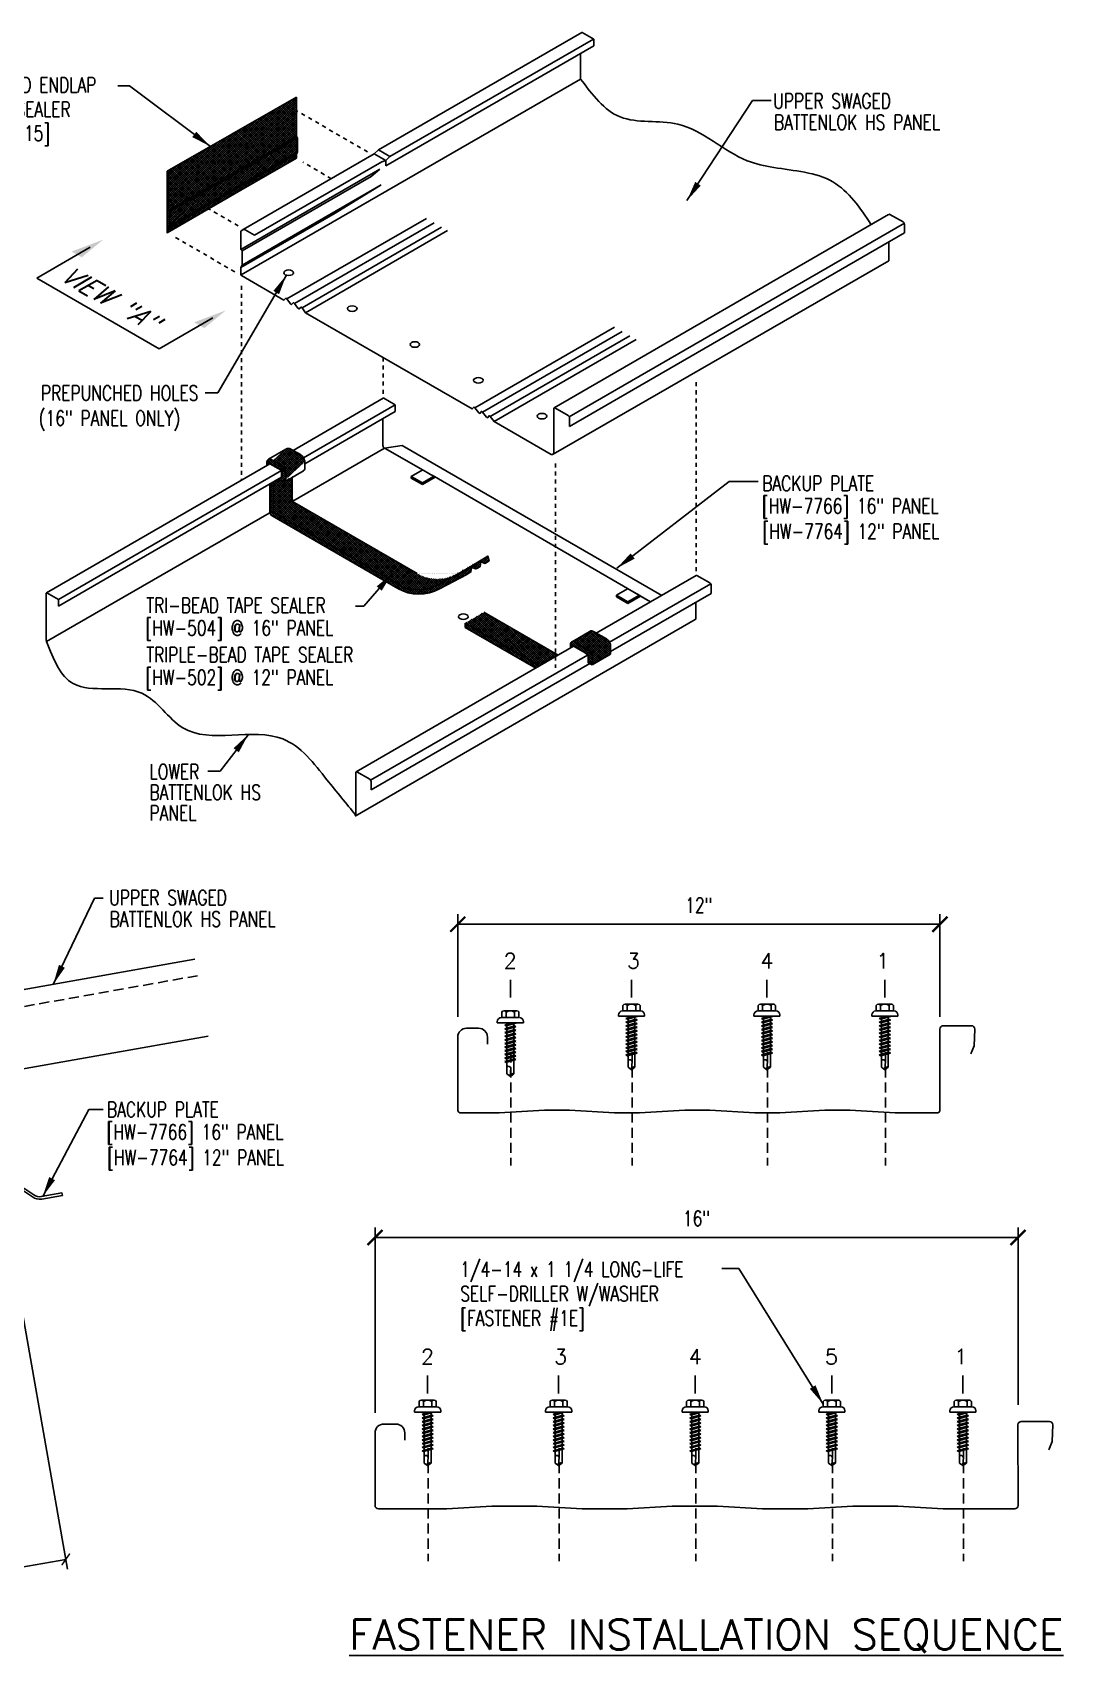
# Model space of a CAD drawing. Header units: inches. Extents: x -1 to 190, y 4 to 107.
# Drawn here: x 22.9 to 48.56, y 3.52 to 43.9 of the extents above; entities that cross this region are included whole.
import ezdxf
from ezdxf.enums import TextEntityAlignment as Align

# ---------------------------------------------------------------- set-up
doc = ezdxf.new("R2010")
doc.units = ezdxf.units.IN
doc.header["$MEASUREMENT"] = 0
for name, pattern in [('DASH2', [0.1875, 0.125, -0.0625]), ('HIDDEN', [0.375, 0.25, -0.125]), ('HIDDEN2', [0.1875, 0.125, -0.0625])]:
    doc.linetypes.add(name, pattern=pattern)
for name, color, linetype in [('DIM', 2, 'Continuous'), ('FASTENER', 9, 'Continuous'), ('PANEL', 11, 'Continuous'), ('STLA', 10, 'Continuous'), ('TAPE', 8, 'Continuous'), ('TEXT', 2, 'Continuous')]:
    doc.layers.add(name, color=color, linetype=linetype)
doc.styles.add('ANNTEXT', font='romans.shx', dxfattribs={"height": 0.375})
doc.styles.add('TEXT', font='SIMPLEX', dxfattribs={"width": 0.75, "height": 6})
doc.styles.add('TEXT1', font='ROMANS.shx', dxfattribs={"width": 0.75, "height": 0.375})
doc.dimstyles.new('DETAIL', dxfattribs={"dimscale": 4, "dimtxt": 0.375, "dimasz": 0.0625, "dimexe": 0.0625, "dimexo": 0.125, "dimgap": 0.0625, "dimtad": 1, "dimdec": 4, "dimzin": 3, "dimdsep": 46, "dimlunit": 4, "dimtxsty": 'TEXT1', "dimblk": 'ARCHTICK', "dimcen": 0.0625, "dimclrd": 7, "dimclre": 7, "dimclrt": 2, "dimadec": 0, "dimazin": 0, "dimtfac": 0.59375, "dimtdec": 4, "dimtmove": 0, "dimatfit": 3, "dimfxl": 0, "dimfrac": 2, "dimtolj": 1, "dimtzin": 3, "dimarcsym": 0})
doc.dimstyles.new('DETAIL$7', dxfattribs={"dimscale": 4, "dimtxt": 6, "dimasz": 0.125, "dimexe": 0.0625, "dimexo": 0.125, "dimgap": 0.0625, "dimtad": 1, "dimdec": 5, "dimzin": 3, "dimdsep": 46, "dimlunit": 4, "dimtxsty": 'TEXT', "dimblk": 'ARCHTICK', "dimcen": 0.0625, "dimclrd": 7, "dimclre": 7, "dimclrt": 2, "dimadec": 0, "dimazin": 0, "dimtfac": 0.666667, "dimtdec": 5, "dimtmove": 0, "dimatfit": 3, "dimfxl": 0, "dimfrac": 2, "dimtolj": 1, "dimtzin": 3, "dimarcsym": 0})
pattern_1 = [(45, (0.293555, 0.051317), (-0.026516504, 0.026516504), []), (135, (0.293555, 0.051317), (-0.026516504, -0.026516504), [])]

# ---------------------------------------------------------------- blocks, each defined once
blk = doc.blocks.new('_ArchTick')
at = {"color": 0, "linetype": 'ByBlock', "const_width": 0.15}
blk.add_lwpolyline([(-0.5, -0.5), (0.5, 0.5)], dxfattribs=at)
blk = doc.blocks.new('MB_PESBL')
blk.add_lwpolyline([(0.244, -0.128, 0.409426), (0, 0.128), (-0.628, 0.128), (-0.628, 0.187), (0, 0.187, -0.414518), (0.303, -0.128)], format="xyb")
blk.add_lwpolyline([(1.5, -0.503), (0.977, -0.503, -0.198912), (0.76, -0.413), (0.59, -0.242, 0.198912), (0.457, -0.188), (-6.19, -0.188), (-6.19, -0.128), (0.457, -0.128, -0.198912), (0.632, -0.2), (0.803, -0.37, 0.198912), (0.977, -0.443), (1.5, -0.443)], format="xyb", close=True)
blk = doc.blocks.new('*D16')
at = {"color": 7, "lineweight": -2}
for p, q in [((22.253, 14.307), (23.776, 5.669)), ((14.155, 4.227), (23.732, 5.915)), ((14.071, 4.704), (14.198, 3.98))]:
    blk.add_line(p, q, dxfattribs=at)
at = {"layer": 'DEFPOINTS', "color": 0}
for p in [(22.166, 14.8), (23.732, 5.915), (13.984, 5.196)]:
    blk.add_point(p, dxfattribs=at)
at = {"color": 7, "lineweight": -2, "xscale": 0.25, "yscale": 0.25, "zscale": 0.25}
for p, rotation in [((23.732, 5.915), 10.00000000000001), ((14.155, 4.227), 190)]:
    blk.add_blockref('_ArchTick', p, dxfattribs=dict(at, rotation=rotation))
at = {"color": 2, "insert": (18.861, 5.537), "char_height": 0.375, "attachment_point": 5, "rotation": 10, "style": 'TEXT1'}
blk.add_mtext('\\A1;10"', dxfattribs=at)
blk = doc.blocks.new('A$C26063C30')
at = {"layer": 'PANEL'}
for p, q in [((-9.353, 4.936), (-9.353, 3.128)), ((-8.834, 5.155), (-9.133, 5.155)), ((-8.614, 4.756), (-8.614, 4.936)), ((6.648, 3.128), (6.647, 5.136)), ((6.729, 5.218), (7.431, 5.218)), ((7.513, 5.133), (7.498, 4.718)), ((7.498, 4.718), (7.417, 4.517)), ((-7.568, 3.046), (-9.271, 3.046)), ((-6.446, 3.116), (-7.568, 3.046)), ((-5.323, 3.116), (-6.446, 3.116)), ((-4.2, 3.046), (-5.323, 3.116)), ((-3.078, 3.046), (-4.2, 3.046)), ((-1.955, 3.116), (-3.078, 3.046)), ((-0.833, 3.116), (-1.955, 3.116)), ((0.29, 3.046), (-0.833, 3.116)), ((1.413, 3.046), (0.29, 3.046)), ((2.535, 3.116), (1.413, 3.046)), ((3.658, 3.116), (2.535, 3.116)), ((4.781, 3.046), (3.658, 3.116)), ((6.566, 3.046), (4.781, 3.046)), ((6.102, 3.046), (5.395, 3.046))]:
    blk.add_line(p, q, dxfattribs=at)
for centre, radius, start, end in [((-9.133, 4.936), 0.219, 90.0066, 179.9876), ((-8.834, 4.936), 0.219, 0.0002, 89.9971), ((6.729, 5.136), 0.0819, 90.0207, 180.0011), ((7.431, 5.136), 0.0819, 358.0446, 89.9978), ((-9.271, 3.128), 0.082, 179.9967, 270.0212), ((6.566, 3.128), 0.082, 270, 0.0002)]:
    blk.add_arc(centre, radius, start, end, dxfattribs=at)
blk = doc.blocks.new('A$C2AFF5F4D')
at = {"layer": 'PANEL'}
for p, q in [((-10.813, 3.304), (-11.112, 3.304)), ((0.669, 1.277), (0.669, 3.284)), ((0.75, 3.366), (1.452, 3.366)), ((1.534, 3.281), (1.52, 2.866)), ((-11.331, 3.084), (-11.332, 1.277)), ((-10.593, 2.904), (-10.593, 3.084)), ((1.52, 2.866), (1.438, 2.665)), ((-9.175, 1.265), (-10.297, 1.195)), ((-8.552, 1.265), (-9.175, 1.265)), ((-7.429, 1.195), (-8.552, 1.265)), ((-5.684, 1.265), (-6.807, 1.195)), ((-5.061, 1.265), (-5.684, 1.265)), ((-3.939, 1.195), (-5.061, 1.265)), ((-2.194, 1.265), (-3.316, 1.195)), ((-1.571, 1.265), (-2.194, 1.265)), ((-0.448, 1.195), (-1.571, 1.265)), ((-10.297, 1.195), (-11.25, 1.195)), ((-6.807, 1.195), (-7.429, 1.195)), ((-3.316, 1.195), (-3.939, 1.195)), ((0.587, 1.195), (-0.448, 1.195))]:
    blk.add_line(p, q, dxfattribs=at)
for centre, radius, start, end in [((-11.112, 3.084), 0.219, 90.0066, 179.9876), ((-10.813, 3.084), 0.219, 0.0002, 89.9971), ((0.75, 3.284), 0.0819, 90.0207, 180.0011), ((1.452, 3.284), 0.0819, 358.0446, 89.9978), ((-11.25, 1.277), 0.082, 179.9967, 270.0212), ((0.587, 1.277), 0.082, 270, 0.0002)]:
    blk.add_arc(centre, radius, start, end, dxfattribs=at)
blk = doc.blocks.new('FZ7')
at = {"layer": 'FASTENER'}
for p, q in [((-0.324, 0.071), (-0.324, 0.037)), ((-0.324, 0.037), (0.324, 0.037)), ((-0.224, 0.171), (0.215, 0.171)), ((-0.215, 0.305), (-0.215, 0.171)), ((-0.161, 0.337), (0.161, 0.337)), ((-0.139, -0.016), (0.046, 0.037)), ((-0.107, 0.305), (-0.107, 0.171)), ((-0.104, -0.036), (0.139, 0.033)), ((-0.086, 0.037), (-0.086, -0.001)), ((-0.086, 0.037), (0.086, 0.037)), ((0.086, 0.037), (0.133, 0.037)), ((0.086, 0.018), (0.086, -0.042)), ((0.107, 0.305), (0.107, 0.171)), ((0.139, 0.033), (0.133, 0.037)), ((0.215, 0.305), (0.215, 0.171)), ((0.324, 0.071), (0.324, 0.037)), ((-0.104, -0.036), (-0.139, -0.016)), ((-0.139, -0.107), (0.104, -0.038)), ((-0.104, -0.127), (-0.139, -0.107)), ((-0.139, -0.198), (0.104, -0.128)), ((-0.104, -0.218), (-0.139, -0.198)), ((-0.139, -0.289), (0.104, -0.219)), ((-0.104, -0.309), (-0.139, -0.289)), ((-0.139, -0.38), (0.104, -0.31)), ((-0.104, -0.4), (-0.139, -0.38)), ((-0.139, -0.47), (0.104, -0.401)), ((-0.104, -0.127), (0.139, -0.058)), ((-0.104, -0.218), (0.139, -0.149)), ((-0.104, -0.309), (0.139, -0.239)), ((-0.104, -0.4), (0.139, -0.33)), ((-0.086, -0.031), (-0.086, -0.092)), ((-0.086, -0.122), (-0.086, -0.183)), ((-0.086, -0.213), (-0.086, -0.274)), ((-0.086, -0.304), (-0.086, -0.364)), ((-0.086, -0.395), (-0.086, -0.455)), ((0.086, -0.073), (0.086, -0.133)), ((0.086, -0.164), (0.086, -0.224)), ((0.086, -0.255), (0.086, -0.315)), ((0.086, -0.345), (0.086, -0.406)), ((0.139, -0.058), (0.104, -0.038)), ((0.139, -0.149), (0.104, -0.128)), ((0.139, -0.239), (0.104, -0.219)), ((0.139, -0.33), (0.104, -0.31)), ((0.139, -0.421), (0.104, -0.401)), ((-0.104, -0.491), (-0.139, -0.47)), ((-0.139, -0.561), (0.104, -0.492)), ((-0.104, -0.581), (-0.139, -0.561)), ((-0.139, -0.652), (0.104, -0.583)), ((-0.104, -0.672), (-0.139, -0.652)), ((-0.139, -0.743), (0.104, -0.674)), ((-0.104, -0.763), (-0.139, -0.743)), ((-0.139, -0.834), (0.104, -0.765)), ((-0.104, -0.491), (0.139, -0.421)), ((-0.104, -0.581), (0.139, -0.512)), ((-0.104, -0.672), (0.139, -0.603)), ((-0.104, -0.763), (0.139, -0.694)), ((-0.104, -0.854), (0.139, -0.785)), ((-0.086, -0.486), (-0.086, -0.546)), ((-0.086, -0.577), (-0.086, -0.637)), ((-0.086, -0.667), (-0.086, -0.728)), ((-0.086, -0.758), (-0.086, -0.819)), ((0.086, -0.436), (0.086, -0.497)), ((0.086, -0.527), (0.086, -0.588)), ((0.086, -0.618), (0.086, -0.679)), ((0.086, -0.709), (0.086, -0.77)), ((0.086, -0.8), (0.086, -0.861)), ((0.139, -0.512), (0.104, -0.492)), ((0.139, -0.603), (0.104, -0.583)), ((0.139, -0.694), (0.104, -0.674)), ((0.139, -0.785), (0.104, -0.765)), ((-0.104, -0.854), (-0.139, -0.834)), ((-0.139, -0.925), (0.104, -0.856)), ((-0.104, -0.945), (-0.139, -0.925)), ((-0.104, -0.945), (0.139, -0.876)), ((-0.086, -0.849), (-0.086, -0.91)), ((-0.086, -0.94), (-0.086, -1.232)), ((-0.002, -1.277), (0.014, -1.091)), ((0.086, -0.891), (0.086, -1.232)), ((0.139, -0.876), (0.104, -0.856)), ((0, -1.293), (-0.086, -1.232)), ((0, -1.293), (0.086, -1.232))]:
    blk.add_line(p, q, dxfattribs=at)
for centre, radius, start, end in [((-0.224, 0.071), 0.1, 90, 180), ((-0.161, 0.274), 0.0628, 29.8754, 150.1246), ((0, 0.141), 0.196, 56.9974, 123.0026), ((0.161, 0.274), 0.0628, 29.8754, 150.1246), ((0.224, 0.071), 0.1, 0, 90), ((-0.046, -1.102), 0.0615, 11.1445, 130.906), ((0.054, -1.278), 0.0563, 55.4585, 194.8454)]:
    blk.add_arc(centre, radius, start, end, dxfattribs=at)

msp = doc.modelspace()

# ---------------------------------------------------------------- hatches: boundary and pattern name
at = {"layer": 'TAPE'}
h = msp.add_hatch(dxfattribs=at)
h.set_pattern_fill('ANSI37', color=256, scale=0.3, style=0)
h.set_pattern_definition(pattern_1)
h.paths.add_polyline_path([(29.46953, 41.30658), (29.46953, 42.28804), (26.27057, 40.45261), (26.27057, 39.46122)])
h.paths.add_polyline_path([(29.50069, 40.92529), (29.50069, 41.26764), (26.30174, 39.42228), (26.30174, 39.07993)])
h.paths.add_polyline_path([(29.46953, 40.77194), (29.46953, 40.86512), (26.27057, 39.01976), (26.27057, 38.92657)])
h = msp.add_hatch(dxfattribs=at)
h.set_pattern_fill('ANSI37', color=256, scale=0.3, style=0)
h.set_pattern_definition(pattern_1)
h.paths.add_polyline_path([(29.50069, 41.26764), (29.46953, 41.30658), (26.27057, 39.46122), (26.30174, 39.42228)])
h.paths.add_polyline_path([(26.30174, 39.07993), (26.27057, 39.01976), (29.46953, 40.86512), (29.50069, 40.92529)])
h = msp.add_hatch(dxfattribs=at)
h.set_pattern_fill('ANSI37', color=256, scale=0.3, style=0)
h.set_pattern_definition(pattern_1)
h.paths.add_polyline_path([(26.27057, 40.45268), (26.27057, 39.46122), (26.30174, 39.42228), (26.30174, 39.07993), (26.27057, 39.01976), (26.27057, 38.92658), (26.25262, 38.91622), (26.25262, 40.44231)])
h = msp.add_hatch(dxfattribs=at)
h.set_pattern_fill('ANSI37', color=256, scale=0.3, style=0)
h.set_pattern_definition(pattern_1)
edge = h.paths.add_edge_path()
edge.add_line((28.77292, 33.28025), (29.20635, 33.53102))
edge.add_ellipse((28.84315, 33.14839), major_axis=(-0.07478, 0.12953), ratio=0.57735027, start_angle=-47.281155, end_angle=-3.393913)
edge.add_line((28.83887, 33.27289), (29.10079, 33.12194))
edge.add_ellipse((29.10068, 32.99988), major_axis=(-0.07478, 0.12953), ratio=0.57735027, start_angle=223.903559, end_angle=315.099655)
edge.add_line((29.20642, 32.94117), (29.20642, 32.76071))
edge.add_line((29.64958, 32.9927), (29.18004, 32.72161))
edge.add_ellipse((29.10403, 32.85041), major_axis=(-0.07478, 0.12953), ratio=0.57735027, start_angle=134.980967, end_angle=210.498728)
edge.add_line((29.6782, 33.21355), (29.6782, 33.0331))
edge.add_ellipse((29.57581, 33.12279), major_axis=(-0.07478, 0.12953), ratio=0.57735027, start_angle=179.055328, end_angle=210.498728)
edge.add_ellipse((29.57246, 33.27227), major_axis=(-0.07478, 0.12953), ratio=0.57735027, start_angle=223.903559, end_angle=315.099655)
edge.add_line((29.33333, 33.53219), (29.57257, 33.39433))
edge.add_arc((29.27082, 33.42393), 0.125, 60.000704, 121.05126)
h = msp.add_hatch(dxfattribs=at)
h.set_pattern_fill('ANSI37', color=256, scale=0.3, style=0)
h.set_pattern_definition(pattern_1)
edge = h.paths.add_edge_path()
edge.add_arc((29.08267, 32.99149), 0.01992, -1.648752, 69.699978, ccw=False)
edge.add_line((29.10259, 32.99091), (29.10259, 32.83366))
edge.add_line((29.10259, 32.83366), (29.01195, 32.78134))
edge.add_line((29.01195, 32.78134), (29.10399, 32.72831))
edge.add_ellipse((29.10403, 32.85041), major_axis=(-0.07478, 0.12953), ratio=0.57735027, start_angle=134.980967, end_angle=210.498728)
edge.add_line((29.20642, 32.76071), (29.20642, 32.94117))
edge.add_ellipse((29.10068, 32.99988), major_axis=(-0.07478, 0.12953), ratio=0.57735027, start_angle=226.096441, end_angle=314.940656)
edge.add_line((29.10079, 33.12194), (28.84724, 33.26806))
edge.add_ellipse((28.84315, 33.14839), major_axis=(-0.07478, 0.12953), ratio=0.57735027, start_angle=-47.281155, end_angle=-47.217215, ccw=False)
edge.add_ellipse((28.84315, 33.14839), major_axis=(-0.07478, 0.12953), ratio=0.57735027, start_angle=-47.217215, end_angle=-42.678534, ccw=False)
edge.add_line((28.84724, 33.26806), (28.83887, 33.27289))
edge.add_ellipse((28.84315, 33.14839), major_axis=(-0.07478, 0.12953), ratio=0.57735027, start_angle=-42.678534, end_angle=-3.393913)
edge.add_ellipse((28.84315, 33.14839), major_axis=(-0.07478, 0.12953), ratio=0.57735027, start_angle=-3.393913, end_angle=47.182444)
edge.add_line((28.73747, 33.20476), (28.73747, 33.12606))
edge.add_line((28.73747, 33.12606), (28.81083, 33.16842))
edge.add_line((28.81083, 33.16842), (29.08958, 33.01017))
h = msp.add_hatch(dxfattribs=at)
h.set_pattern_fill('ANSI37', color=256, scale=0.3, style=0)
h.set_pattern_definition(pattern_1)
h.paths.add_polyline_path([(28.90213, 31.96112), (28.90213, 32.71793), (28.80634, 32.66263), (28.80634, 31.97798, 0.26795259), (28.86884, 31.86973), (31.99296, 30.06607, 0.26162103), (33.03355, 30.05377), (33.71484, 30.4166), (33.62499, 30.50584), (32.99486, 30.15831, -0.26330199), (32.00998, 30.16685)])
h = msp.add_hatch(dxfattribs=at)
h.set_pattern_fill('ANSI37', color=256, scale=0.3, style=0)
h.set_pattern_definition(pattern_1)
edge = h.paths.add_edge_path()
edge.add_arc((29.49054, 32.30083), 0.125, 180, 240.000701, ccw=False)
edge.add_line((29.36554, 32.30083), (29.36554, 32.82871))
edge.add_line((29.36554, 32.82871), (29.18004, 32.72161))
edge.add_ellipse((29.10403, 32.85041), major_axis=(-0.07478, 0.12953), ratio=0.57735027, start_angle=134.980967, end_angle=180.944672, ccw=False)
edge.add_line((29.10399, 32.72831), (29.01195, 32.78134))
edge.add_line((29.01195, 32.78134), (28.90213, 32.71793))
edge.add_line((28.90213, 32.71793), (28.90213, 31.9972))
edge.add_arc((28.96463, 31.9972), 0.0625, 180, 240.000704)
edge.add_line((28.93338, 31.94307), (32.00998, 30.16685))
edge.add_arc((32.50997, 31.03288), 1, 240.000704, 298.749202)
edge.add_line((32.99094, 30.15615), (33.62499, 30.50584))
edge.add_line((33.62499, 30.50584), (34.23085, 30.87066))
edge.add_line((34.23085, 30.87066), (33.45827, 30.42586))
edge.add_arc((32.97337, 31.30043), 1, 240.000701, 299.005841, ccw=False)
edge.add_line((32.47338, 30.4344), (29.42804, 32.19258))
h = msp.add_hatch(dxfattribs=at)
h.set_pattern_fill('ANSI37', color=256, scale=0.3, style=0)
h.set_pattern_definition([(45, (0.293555, 0.051317), (-0.026516504, 0.026516504), []), (135, (0.293555, 0.051317), (-0.026516504, -0.026516504), [])])
h.paths.add_polyline_path([(34.06088, 30.7305), (34.16947, 30.69036), (34.26769, 30.7495), (34.23085, 30.87066), (33.62499, 30.50584), (33.71484, 30.4166), (33.81306, 30.47574), (33.82838, 30.5905), (33.93697, 30.55036), (33.99127, 30.58305), (34.04556, 30.61574)])
h = msp.add_hatch(dxfattribs=at)
h.set_pattern_fill('ANSI37', color=256, scale=0.3, style=0)
h.set_pattern_definition(pattern_1)
h.paths.add_polyline_path([(34.13717, 29.47381), (33.67376, 29.20626), (35.52124, 28.13965), (35.91563, 28.36735), (35.91563, 28.44704)])
h.paths.add_polyline_path([(33.67376, 29.20626), (33.67376, 29.09566), (35.42545, 28.08435), (35.52124, 28.13965)])
h = msp.add_hatch(dxfattribs=at)
h.set_pattern_fill('ANSI37', color=256, scale=0.3, style=0)
h.set_pattern_definition(pattern_1)
edge = h.paths.add_edge_path()
edge.add_ellipse((36.39884, 28.60765), major_axis=(-0.07478, 0.12953), ratio=0.57735027, start_angle=-47.281155, end_angle=-47.238348)
edge.add_ellipse((36.39884, 28.60765), major_axis=(-0.07478, 0.12953), ratio=0.57735027, start_angle=-47.238348, end_angle=-42.678534)
edge.add_line((36.40298, 28.72729), (36.39456, 28.73215))
edge.add_ellipse((36.39884, 28.60765), major_axis=(-0.07478, 0.12953), ratio=0.57735027, start_angle=-42.678534, end_angle=-5.721255)
edge.add_ellipse((36.39884, 28.60765), major_axis=(-0.07478, 0.12953), ratio=0.57735027, start_angle=-5.721255, end_angle=47.182444)
edge.add_line((36.29316, 28.66402), (36.29316, 28.58532))
edge.add_line((36.29316, 28.58532), (36.36652, 28.62767))
edge.add_line((36.36652, 28.62767), (36.65679, 28.46238))
edge.add_arc((36.58257, 28.33203), 0.15, 0, 60.340934, ccw=False)
edge.add_line((36.73257, 28.33203), (36.73257, 28.21816))
edge.add_line((36.73257, 28.21816), (36.82835, 28.16286))
edge.add_line((36.82835, 28.16286), (36.82835, 28.34954))
edge.add_ellipse((36.72297, 28.42069), major_axis=(-0.07478, 0.12953), ratio=0.57735027, start_angle=220.155815, end_angle=314.940656)
edge.add_line((36.72308, 28.54275), (36.40298, 28.72729))
h = msp.add_hatch(dxfattribs=at)
h.set_pattern_fill('ANSI37', color=256, scale=0.3, style=0)
h.set_pattern_definition(pattern_1)
edge = h.paths.add_edge_path()
edge.add_ellipse((37.1848, 28.68733), major_axis=(-0.07478, 0.12953), ratio=0.57735027, start_angle=220.155815, end_angle=268.886885)
edge.add_ellipse((37.1848, 28.68733), major_axis=(-0.07478, 0.12953), ratio=0.57735027, start_angle=268.886885, end_angle=314.940656)
edge.add_line((37.18491, 28.80939), (36.86481, 28.99393))
edge.add_ellipse((36.86068, 28.87429), major_axis=(-0.07478, 0.12953), ratio=0.57735027, start_angle=-47.281155, end_angle=-47.238348)
edge.add_ellipse((36.86068, 28.87429), major_axis=(-0.07478, 0.12953), ratio=0.57735027, start_angle=-47.238348, end_angle=-42.678534)
edge.add_line((36.86481, 28.99393), (36.85639, 28.99879))
edge.add_ellipse((36.86068, 28.87429), major_axis=(-0.07478, 0.12953), ratio=0.57735027, start_angle=-42.678534, end_angle=-3.404898)
edge.add_line((36.79047, 29.00616), (36.33189, 28.74084))
edge.add_ellipse((36.39884, 28.60765), major_axis=(-0.07478, 0.12953), ratio=0.57735027, start_angle=-42.678534, end_angle=-5.721255, ccw=False)
edge.add_ellipse((36.39884, 28.60765), major_axis=(-0.07478, 0.12953), ratio=0.57735027, start_angle=-47.238348, end_angle=-42.678534, ccw=False)
edge.add_line((36.40298, 28.72729), (36.72279, 28.54292))
edge.add_line((36.72279, 28.54292), (36.72279, 28.54292))
edge.add_line((36.72279, 28.54292), (36.72279, 28.54292))
edge.add_line((36.72279, 28.54292), (36.72308, 28.54275))
edge.add_ellipse((36.72297, 28.42069), major_axis=(-0.07478, 0.12953), ratio=0.57735027, start_angle=220.155815, end_angle=314.940656, ccw=False)
edge.add_line((36.82835, 28.34954), (36.82835, 28.16286))
edge.add_line((36.82835, 28.16286), (37.29019, 28.4295))
edge.add_line((37.29019, 28.4295), (37.29019, 28.61618))
h = msp.add_hatch(dxfattribs=at)
h.set_pattern_fill('ANSI37', color=256, scale=0.3, style=0)
h.set_pattern_definition(pattern_1)
h.paths.add_polyline_path([(35.98465, 28.4072), (35.91563, 28.44704), (35.91563, 28.36735)])

# ---------------------------------------------------------------- linework, layer by layer
at = {"color": 7}
for p, q in [((33.48587, 19.40763), (33.48587, 21.96296)), ((45.48587, 19.40763), (45.48587, 21.96296)), ((33.48587, 21.71296), (45.48587, 21.71296)), ((31.4281, 9.56081), (31.4281, 14.171)), ((47.4281, 9.76091), (47.4281, 14.171)), ((31.4281, 13.921), (47.4281, 13.921))]:
    msp.add_line(p, q, dxfattribs=at)
at = {"layer": 'DIM', "color": 9, "linetype": 'HIDDEN', "ltscale": 0.4}
for p, q in [((31.24124, 40.92841), (29.48769, 41.94082)), ((30.34127, 40.25888), (29.62782, 40.6708)), ((28.02412, 39.08256), (26.27057, 40.09497)), ((27.93561, 37.94454), (26.4107, 38.82495)), ((28.10333, 37.59359), (28.10333, 32.76491)), ((31.63131, 35.81082), (31.63131, 34.79682)), ((39.41651, 35.1944), (39.41651, 30.46774)), ((35.91563, 33.17317), (35.91563, 28.09038))]:
    msp.add_line(p, q, dxfattribs=at)
at = {"layer": 'DIM', "color": 7}
msp.add_line((26.05862, 36.0266), (23.00859, 37.78708), dxfattribs=at)
for points in [[(24.33898, 38.55538), (23.00859, 37.78708)], [(27.38901, 36.7949), (26.05862, 36.0266)]]:
    msp.add_lwpolyline(points, dxfattribs=at)
for points in [[(23.87659, 38.4473), (24.66372, 38.74292), (24.12828, 38.30202)], [(26.92662, 36.68682), (27.71375, 36.98244), (27.17831, 36.54154)]]:
    msp.add_solid(points, dxfattribs=at)
at = {"layer": 'FASTENER'}
for p, q in [((34.79483, 19.88782), (34.79483, 20.33453)), ((37.81019, 19.88782), (37.81019, 20.33453)), ((41.17961, 19.88782), (41.17961, 20.33453)), ((44.11483, 19.88782), (44.11483, 20.33453)), ((32.73706, 10.041), (32.73706, 10.48771)), ((35.99706, 10.041), (35.99706, 10.48771)), ((39.39706, 10.041), (39.39706, 10.48771)), ((42.79706, 10.041), (42.79706, 10.48771)), ((46.05706, 10.041), (46.05706, 10.48771))]:
    msp.add_line(p, q, dxfattribs=at)
at = {"layer": 'FASTENER', "linetype": 'DASH2', "ltscale": 2}
for p, q in [((34.80717, 18.52768), (34.80717, 15.71361)), ((37.82253, 18.52768), (37.82253, 15.71361)), ((41.19195, 18.52768), (41.19195, 15.71361)), ((44.12717, 18.52768), (44.12717, 15.71361)), ((32.7494, 8.68086), (32.7494, 5.86679)), ((36.0094, 8.68086), (36.0094, 5.86679)), ((39.4094, 8.68086), (39.4094, 5.86679)), ((42.8094, 8.68086), (42.8094, 5.86679)), ((46.0694, 8.68086), (46.0694, 5.86679))]:
    msp.add_line(p, q, dxfattribs=at)
at = {"layer": 'PANEL'}
for p, q in [((31.51137, 40.97527), (36.56979, 43.89462)), ((31.79961, 40.80885), (36.8643, 43.73184)), ((36.86825, 43.72956), (36.58278, 43.89436)), ((36.86825, 43.72956), (36.86825, 43.56775)), ((31.69569, 40.58248), (36.86825, 43.56775)), ((36.54429, 42.73862), (36.54429, 43.38078)), ((28.09997, 37.86395), (36.54429, 42.73862)), ((28.14688, 38.99351), (31.40745, 40.87649)), ((31.40745, 40.87649), (31.51137, 40.97527)), ((31.40745, 40.87649), (31.69569, 40.71007)), ((31.51137, 40.97527), (31.79961, 40.80885)), ((31.69569, 40.71007), (31.79961, 40.80885)), ((31.54951, 40.49878), (28.08797, 38.50027)), ((28.42685, 38.85005), (31.59457, 40.67941)), ((31.54951, 40.49878), (31.33108, 40.31573)), ((31.59457, 40.67941), (31.69569, 40.71007)), ((31.69569, 40.58248), (31.69569, 40.71007)), ((31.33108, 40.31573), (28.11914, 38.46132)), ((31.58067, 40.10473), (28.11914, 38.10622)), ((31.58067, 40.10473), (30.43389, 39.40046)), ((30.43389, 39.40046), (28.08797, 38.04604)), ((32.70557, 39.27113), (29.23347, 37.26651)), ((35.88234, 34.55751), (44.20884, 39.36482)), ((32.89532, 39.16158), (29.42321, 37.15696)), ((33.08506, 39.05204), (29.61296, 37.04741)), ((33.23354, 38.96631), (29.6997, 36.92604)), ((36.26253, 34.33683), (44.6066, 39.15429)), ((36.2664, 34.0938), (44.6066, 38.90902)), ((44.2158, 38.68339), (44.2158, 38.21946)), ((35.85875, 33.40611), (44.2158, 38.21946)), ((37.38851, 36.56744), (33.9138, 34.56131)), ((37.57826, 36.45789), (34.10354, 34.45176)), ((37.768, 36.34834), (34.29328, 34.34221)), ((37.92379, 36.25839), (34.38995, 34.21813)), ((29.38716, 33.50117), (31.63131, 34.79682)), ((31.92801, 34.63225), (31.64254, 34.79705)), ((29.64724, 33.31544), (31.92801, 34.63225)), ((29.6782, 33.166), (31.92801, 34.46492)), ((31.92801, 34.46492), (31.92801, 34.63225)), ((31.62502, 33.61832), (31.62502, 34.28999)), ((29.38237, 32.23818), (31.66147, 33.55402)), ((23.25298, 29.95959), (28.81083, 33.16842)), ((23.54968, 29.79501), (29.10073, 32.99991)), ((23.54968, 29.62769), (29.10259, 32.83366)), ((23.25424, 28.74289), (28.79427, 31.94143)), ((36.93291, 28.95468), (39.41945, 30.39028)), ((23.24669, 28.78109), (23.24669, 29.94919)), ((23.54968, 29.79501), (23.26421, 29.95982)), ((37.26103, 28.72798), (39.78359, 30.18438)), ((37.29019, 28.49645), (39.79332, 29.94163)), ((23.54968, 29.62769), (23.54968, 29.79501)), ((30.93253, 24.40595), (39.39748, 29.29318)), ((30.9545, 25.50304), (36.36458, 28.62656)), ((31.31864, 25.29714), (36.71059, 28.41019)), ((31.32837, 25.05439), (36.77037, 28.19633)), ((27.27762, 18.93114), (15.69488, 16.87928))]:
    msp.add_line(p, q, dxfattribs=at)
at = {"layer": 'PANEL', "color": 8, "linetype": 'HIDDEN2', "ltscale": 2}
msp.add_line((27.01191, 20.43344), (15.42987, 18.3822), dxfattribs=at)
at = {"layer": 'PANEL'}
for points in [[(44.2158, 39.36242, -0.47795575), (44.24006, 39.37118), (44.24006, 39.37118), (44.5719, 39.18169, -0.26636253), (44.6066, 39.12659), (44.6066, 38.90902)], [(28.42685, 38.85005), (28.19183, 38.98573, 0.52839318), (28.08797, 38.92427, 0.30368161)], [(28.08797, 37.90497, 0.1751642), (28.10333, 37.84771), (29.15798, 37.2388), (29.20588, 37.28494), (29.23347, 37.26651), (29.32021, 37.14514), (29.34772, 37.12925), (29.39562, 37.17539), (29.42321, 37.15696), (29.50995, 37.03559), (29.53747, 37.01971), (29.58536, 37.06584), (29.61296, 37.04741), (29.6997, 36.92604), (33.84823, 34.53088), (33.88621, 34.57974), (33.9138, 34.56131), (34.01046, 34.43722), (34.03798, 34.42134), (34.07595, 34.47019), (34.10354, 34.45176), (34.2002, 34.32767), (34.22772, 34.31179), (34.26569, 34.36064), (34.29328, 34.34221), (34.38995, 34.21813), (35.80836, 33.3992, 0.51752128), (35.87501, 33.43582)], [(35.87501, 33.43582), (35.87501, 34.53858, -0.65196438), (35.89986, 34.55597), (35.89986, 34.55597), (36.2317, 34.36648, -0.26636253), (36.2664, 34.31137), (36.2664, 34.0938)], [(39.41945, 30.39028, -0.29719069), (39.43704, 30.39086), (39.43704, 30.39086), (39.75959, 30.20667, -0.26636253), (39.79332, 30.15311), (39.79332, 29.94163)], [(39.39748, 29.29318, 0.21490537), (39.41288, 29.31582), (39.41288, 29.72199)], [(30.93253, 24.40595, 0.21490537), (30.94794, 24.42858), (30.94794, 25.49297)], [(30.94794, 25.49297, -0.52080425), (30.97209, 25.50362), (30.97209, 25.50362), (31.29464, 25.31943, -0.26636253), (31.32837, 25.26587), (31.32837, 25.05439)]]:
    msp.add_lwpolyline(points, format="xyb", dxfattribs=at)
for points in [[(28.08797, 38.92427), (28.08797, 38.50027), (28.11914, 38.46132), (28.11914, 38.10622), (28.08797, 38.04604), (28.08797, 37.90497)], [(15.69488, 16.87928), (15.358, 18.78981), (26.93993, 20.84103)]]:
    msp.add_lwpolyline(points, dxfattribs=at)
for centre, radius, start, end in [((36.57608, 43.88426), 0.01212, 56.440692, 121.253031), ((31.63714, 34.7862), 0.01212, 56.440692, 121.253031), ((23.25881, 29.94897), 0.01212, 56.440692, 178.946754), ((23.33457, 28.7786), 0.08792, 178.373227, 203.964634)]:
    msp.add_arc(centre, radius, start, end, dxfattribs=at)
for centre in [(29.2781, 37.91904), (30.85872, 37.02681), (32.41797, 36.13457), (34.00034, 35.24346), (35.58272, 34.35234), (33.62499, 29.36416), (33.62499, 29.36416)]:
    msp.add_ellipse(centre, major_axis=(-0.12, 0), ratio=0.57735027, dxfattribs=at)
for points in [[(43.77653, 39.11523), (42.82095, 40.17886), (41.34766, 40.53805), (40.68887, 40.70567), (38.96404, 41.61561), (37.52669, 41.7952), (36.54429, 42.73862)], [(23.25424, 28.74289), (23.91584, 27.69892), (25.62643, 27.45978), (26.64322, 26.59887), (29.13135, 26.32386), (30.23187, 25.30751), (30.94794, 24.42858)]]:
    msp.add_spline(points, degree=3, dxfattribs=at)
at = {"layer": 'STLA'}
for p, q in [((31.66147, 33.55402), (32.1039, 33.62335)), ((32.62765, 33.008), (31.68075, 33.54906)), ((38.56159, 29.895), (32.1039, 33.62335)), ((32.32424, 32.85226), (32.6006, 33.01182)), ((32.32424, 32.85226), (32.32424, 32.81166)), ((32.60549, 32.68988), (32.32424, 32.85226)), ((32.60549, 32.64928), (32.32424, 32.81166)), ((32.60549, 32.68988), (32.88185, 32.84944)), ((32.60549, 32.64928), (32.92189, 32.83196)), ((32.9089, 32.84562), (32.62765, 33.008)), ((38.28595, 29.73586), (32.8464, 32.88202)), ((32.60549, 32.68988), (32.60549, 32.64928)), ((37.43376, 29.89663), (37.71013, 30.05619)), ((37.71501, 29.73425), (37.43376, 29.89663)), ((37.43376, 29.89663), (37.43376, 29.85604)), ((37.71501, 29.73425), (37.99138, 29.89381)), ((38.01843, 29.89), (37.73718, 30.05238)), ((37.71501, 29.69366), (37.43376, 29.85604)), ((37.71501, 29.69366), (38.03142, 29.87634)), ((37.71501, 29.73425), (37.71501, 29.69366)), ((38.22571, 29.76416), (38.03142, 29.87634))]:
    msp.add_line(p, q, dxfattribs=at)
for centre, radius, start, end in [((31.68629, 33.61057), 0.06175, 172.789328, 246.307737), ((32.6096, 32.97783), 0.03516, 59.101724, 104.831751), ((32.6096, 32.97783), 0.03516, 91.996495, 104.831751), ((32.89085, 32.81545), 0.03516, 28.003505, 104.831751), ((37.71913, 30.02221), 0.03516, 59.101724, 104.831751), ((37.71913, 30.02221), 0.03516, 91.996495, 104.831751), ((38.00038, 29.85983), 0.03516, 28.003505, 104.831751)]:
    msp.add_arc(centre, radius, start, end, dxfattribs=at)
at = {"layer": 'TAPE'}
for p, q in [((26.25262, 40.44231), (29.46974, 42.28816)), ((29.46953, 41.30658), (26.27036, 39.4611)), ((26.27057, 39.46122), (29.46953, 41.30658)), ((29.50069, 41.26764), (26.30153, 39.42215)), ((26.30174, 39.42228), (29.50069, 41.26764)), ((29.46953, 40.86512), (26.27036, 39.01964)), ((26.27057, 39.01976), (29.46953, 40.86512)), ((29.50069, 40.92529), (26.30153, 39.07981)), ((26.30174, 39.07993), (29.50069, 40.92529)), ((29.45178, 40.7617), (26.25262, 38.91622)), ((26.25283, 38.91634), (29.46995, 40.77219)), ((28.77292, 33.28025), (29.20635, 33.53102)), ((29.33333, 33.53219), (29.57257, 33.39433)), ((28.73747, 33.20476), (28.73747, 33.12606)), ((28.81083, 33.16842), (29.09517, 33.007)), ((28.83887, 33.27289), (29.10079, 33.12194)), ((29.6782, 33.21355), (29.6782, 33.0331)), ((29.01195, 32.78134), (29.10443, 32.72805)), ((29.10259, 32.99206), (29.10259, 32.83366)), ((29.64958, 32.9927), (29.18004, 32.72161)), ((29.20642, 32.94117), (29.20642, 32.76071)), ((29.36554, 32.82871), (29.36554, 32.30083)), ((29.42804, 32.19258), (32.47338, 30.4344)), ((34.13717, 29.47381), (35.98465, 28.4072)), ((33.67376, 29.20626), (35.52124, 28.13965)), ((33.67376, 29.20626), (33.67376, 29.09566)), ((35.42545, 28.08435), (33.67376, 29.09566)), ((36.33189, 28.74084), (36.79645, 29.00962)), ((36.79047, 29.00616), (36.33189, 28.74084)), ((36.39456, 28.73215), (36.72308, 28.54275)), ((36.40298, 28.72729), (36.72279, 28.54292)), ((36.85639, 28.99879), (37.18491, 28.80939)), ((36.86481, 28.99393), (36.85639, 28.99879)), ((37.18491, 28.80939), (36.86481, 28.99393)), ((36.29316, 28.66402), (36.29316, 28.58532)), ((36.36566, 28.62816), (36.65679, 28.46238)), ((36.73257, 28.33203), (36.73257, 28.21816)), ((37.29019, 28.4295), (36.82835, 28.16286)), ((36.82835, 28.34954), (36.82835, 28.16286)), ((37.29019, 28.61618), (37.29019, 28.4295)), ((36.73257, 28.21816), (36.82835, 28.16286))]:
    msp.add_line(p, q, dxfattribs=at)
msp.add_lwpolyline([(29.46953, 42.28804), (29.46953, 41.30658), (29.50069, 41.26764), (29.50069, 40.92529), (29.46953, 40.86512), (29.46953, 40.77219)], dxfattribs=at)
for points in [[(26.27057, 40.45268), (26.27057, 39.46122), (26.30174, 39.42228), (26.30174, 39.07993), (26.27057, 39.01976), (26.27057, 38.92658), (26.25262, 38.91622), (26.25262, 40.44231)], [(34.06088, 30.7305), (34.04556, 30.61574), (33.99127, 30.58305), (33.93697, 30.55036), (33.82838, 30.5905), (33.81306, 30.47574), (33.71484, 30.4166), (33.62499, 30.50584), (34.23085, 30.87066), (34.26769, 30.7495), (34.16947, 30.69036)]]:
    msp.add_lwpolyline(points, close=True, dxfattribs=at)
msp.add_lwpolyline([(28.80634, 32.66263), (28.80634, 31.97798, 0.26795261), (28.86884, 31.86973), (31.99296, 30.06607, 0.26162102), (33.03355, 30.05377), (33.71484, 30.4166), (33.62499, 30.50584), (32.99486, 30.15831, -0.26330199), (32.00998, 30.16685), (28.93338, 31.94307, -0.26795249), (28.90213, 31.9972), (28.90213, 32.71793)], format="xyb", dxfattribs=at)
for centre, radius, start, end in [((29.27082, 33.42393), 0.125, 60.000704, 121.05126), ((29.08267, 32.99149), 0.01992, 1.648752, 51.133731), ((29.49054, 32.30083), 0.125, 180, 240.000704), ((36.58257, 28.33203), 0.15, 360, 60.340934)]:
    msp.add_arc(centre, radius, start, end, dxfattribs=at)
for centre, start_param, end_param in [((28.84315, 33.14839), -0.05923495, 0.823489), ((28.84315, 33.14839), -0.82521182, -0.05923495), ((29.10068, 32.99988), 3.90785431, 5.49952645), ((29.57246, 33.27227), 3.90785431, 5.49952645), ((29.10403, 32.85041), 2.35586231, 3.67389588), ((29.57581, 33.12279), 3.12510502, 3.67389588), ((36.39884, 28.60765), -0.09985474, 0.823489), ((36.39884, 28.60765), -0.82521182, 0.823489), ((36.39884, 28.60765), -0.74488094, -0.09985474), ((36.39884, 28.60765), -0.82446471, -0.74488094), ((36.39884, 28.60765), -0.82521182, -0.82446471), ((36.86068, 28.87429), -0.82521182, 0.06047507), ((36.86068, 28.87429), -0.05942667, 0.06047507), ((36.86068, 28.87429), -0.74488094, -0.05942667), ((36.86068, 28.87429), -0.82446471, -0.74488094), ((36.86068, 28.87429), -0.82521182, -0.82446471), ((37.1848, 28.68733), 3.84244383, 5.49952645), ((37.1848, 28.68733), 5.4967514, 5.49952645), ((37.1848, 28.68733), 4.69296146, 5.4967514), ((37.1848, 28.68733), 3.84244383, 4.69296146), ((36.72297, 28.42069), 3.84244383, 5.49952645), ((36.72297, 28.42069), 5.4967514, 5.49952645), ((36.72297, 28.42069), 3.84244383, 5.4967514)]:
    msp.add_ellipse(centre, major_axis=(-0.07478, 0.12953), ratio=0.57735027, start_param=start_param, end_param=end_param, dxfattribs=at)

# ---------------------------------------------------------------- block references
at = {"color": 7, "xscale": 0.375, "yscale": 0.375, "zscale": 0.375, "rotation": 180}
for p in [(33.48587, 21.71296), (31.4281, 13.921)]:
    msp.add_blockref('_ArchTick', p, dxfattribs=at)
at = {"color": 7, "xscale": 0.375, "yscale": 0.375, "zscale": 0.375}
for p in [(45.48587, 21.71296), (47.4281, 13.921)]:
    msp.add_blockref('_ArchTick', p, dxfattribs=at)
msp.add_blockref('A$C2AFF5F4D', (44.81728, 15.82354))
at = {"layer": 'FASTENER'}
for p in [(34.79483, 19.22098), (37.81019, 19.38611), (41.17961, 19.38611), (44.11483, 19.38611), (32.73706, 9.5393), (35.99706, 9.5393), (39.39706, 9.5393), (42.79706, 9.5393), (46.05706, 9.5393)]:
    msp.add_blockref('FZ7', p, dxfattribs=at)
at = {"layer": 'FASTENER', "ltscale": 2}
msp.add_blockref('A$C26063C30', (40.78062, 4.12513), dxfattribs=at)
at = {"layer": 'STLA', "rotation": 9.999999999999964}
msp.add_blockref('MB_PESBL', (22.08281, 15.20412), dxfattribs=at)

# ---------------------------------------------------------------- texts
at = {"color": 2, "char_height": 0.375, "attachment_point": 5, "style": 'TEXT1'}
for s, insert in [('\\A1;12"', (39.48587, 22.18617)), ('\\A1;16"', (39.4281, 14.39421))]:
    msp.add_mtext(s, dxfattribs=dict(at, insert=insert))
at = {"layer": 'DIM', "style": 'TEXT1', "oblique": 30}
msp.add_text('VIEW "A"', height=0.45, rotation=330.006428, dxfattribs=at).set_placement((23.55788, 37.75851))
at = {"layer": 'TEXT', "style": 'TEXT1', "width": 0.75}
for s, p in [('SWAGED ENDLAP', (21.39632, 42.40488)), ('TAPE SEALER', (21.39632, 41.79774)), ('UPPER SWAGED', (41.3366, 42.00384)), ('[HW-515]', (21.41525, 41.20003)), ('BATTENLOK HS PANEL', (41.3562, 41.47488)), ('BACKUP PLATE', (41.06461, 32.49141)), ('[HW-7766] 16" PANEL', (41.05675, 31.93068)), ('[HW-7764] 12" PANEL', (41.07085, 31.29692)), ('TRI-BEAD TAPE SEALER', (25.73871, 29.45972)), ('[HW-504] @ 16" PANEL', (25.71655, 28.89493)), ('TRIPLE-BEAD TAPE SEALER', (25.73871, 28.22937)), ('[HW-502] @ 12" PANEL', (25.71655, 27.66459)), ('LOWER', (25.81577, 25.31856)), ('BATTENLOK HS', (25.81577, 24.80441)), ('PANEL', (25.81577, 24.29607)), ('UPPER SWAGED', (24.81135, 22.18668)), ('BATTENLOK HS PANEL', (24.82307, 21.6528)), ('BACKUP PLATE', (24.75782, 16.91781)), ('[HW-7766] 16" PANEL', (24.74996, 16.35709)), ('[HW-7764] 12" PANEL', (24.76406, 15.72333)), ('1/4-14 x 1 1/4 LONG-LIFE', (33.54936, 12.94183)), ('SELF-DRILLER W/WASHER', (33.54936, 12.33469)), ('[FASTENER #1E]', (33.54936, 11.72755))]:
    msp.add_text(s, height=0.375, dxfattribs=at).set_placement(p)
for s, p in [('PREPUNCHED HOLES', (27.03235, 34.73909)), ('(16" PANEL ONLY)', (26.58143, 34.11479))]:
    msp.add_text(s, height=0.375, dxfattribs=at).set_placement(p, align=Align.RIGHT)
at = {"layer": 'TEXT', "style": 'ANNTEXT'}
for s, p in [('2', (34.79012, 20.61628)), ('3', (37.85858, 20.61628)), ('4', (41.17961, 20.61628)), ('1', (44.06473, 20.61628)), ('2', (32.73234, 10.76946)), ('3', (36.04544, 10.76946)), ('4', (39.39706, 10.76946)), ('5', (42.78669, 10.76946)), ('1', (46.00695, 10.76946))]:
    msp.add_text(s, height=0.375, dxfattribs=at).set_placement(p, align=Align.CENTER)
at = {"layer": 'TEXT', "color": 2, "style": 'TEXT1'}
msp.add_text('%%UFASTENER INSTALLATION SEQUENCE', height=0.75, dxfattribs=at).set_placement((39.67384, 3.67254), align=Align.CENTER)

# ---------------------------------------------------------------- dimensions: what is measured, and where the dimension line sits
dim = msp.add_linear_dim(base=(23.73243, 5.91531), p1=(13.9839, 5.1964), p2=(22.16584, 14.79989), angle=10, text='10"', dimstyle='DETAIL')
dim.commit()
dim.dimension.update_dxf_attribs({"geometry": '*D16', "text_midpoint": (18.8615, 5.53695)})

# ---------------------------------------------------------------- leaders
for points in [[(31.85772, 30.44126), (31.15182, 29.62686), (30.93993, 29.62686)], [(23.41866, 20.21739), (24.45022, 22.36238), (24.66052, 22.36238)], [(23.15736, 14.94386), (24.30301, 17.10803), (24.66052, 17.10803)]]:
    msp.add_leader(points, dimstyle='DETAIL$7')
at = {"layer": 'TEXT'}
for points in [[(27.32979, 41.06035), (25.32026, 42.5654), (25.0299, 42.5654)], [(39.18999, 39.71432), (40.81909, 42.20398), (41.28674, 42.20398)], [(29.22075, 37.85818), (27.51396, 34.93509), (27.19858, 34.93509)], [(37.44253, 30.56792), (40.23835, 32.72489), (40.96462, 32.72489)], [(28.27799, 26.4371), (27.57455, 25.5253), (27.26418, 25.5253)]]:
    msp.add_leader(points, dimstyle='DETAIL$7', override={"dimtxt": 0.375, "dimasz": 0.125, "dimclrt": 256, "dimtmove": 0}, dxfattribs=at)
msp.add_leader([(42.58166, 9.77742), (40.48098, 13.15242), (40.05948, 13.15242)], dimstyle='DETAIL$7', dxfattribs=at)

doc.saveas('drawing.dxf')
